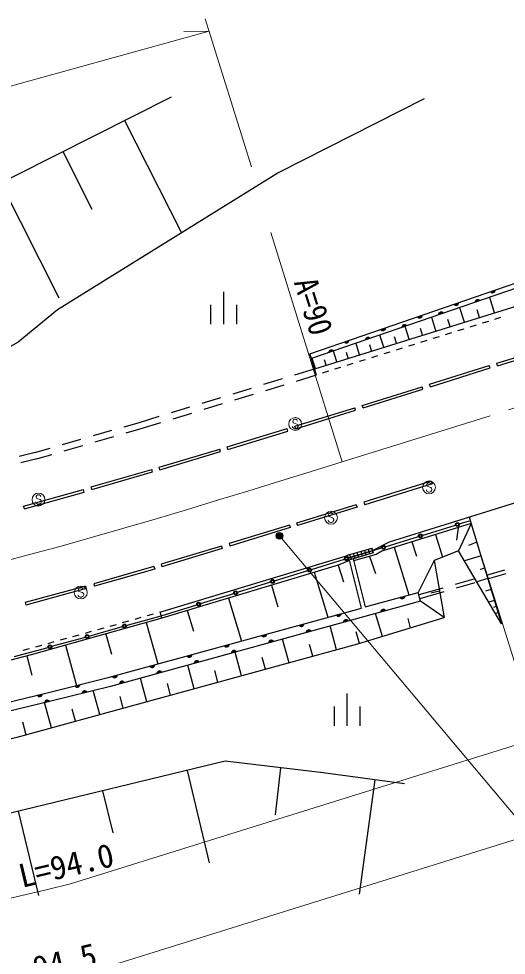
# Model space of a CAD drawing. Units: millimetres at full size, sheet at 1:1000; details may follow other scales. Extents: x 40000 to 680000, y 20000 to 380000.
# Drawn here: x 474716 to 512524, y 235367 to 308075 of the extents above; entities that cross this region are included whole.
import ezdxf
from ezdxf.enums import TextEntityAlignment as Align

# ---------------------------------------------------------------- set-up
doc = ezdxf.new("R2010")
doc.units = ezdxf.units.MM
doc.header["$LTSCALE"] = 1000
doc.header["$PDMODE"] = 32
doc.header["$PDSIZE"] = 500
doc.linetypes.add('CHAIN', pattern=[18.5, 12, -1.5, 3.5, -1.5])
for name, color, linetype, lineweight in [('M-BGD', 7, 'Continuous', 25), ('M-BGD-HTXT', 7, 'Continuous', 13), ('M-BMK', 2, 'CHAIN', 13), ('M-STR-HTXT', 7, 'Continuous', 13), ('M-STR-STRC', 7, 'Continuous', 25)]:
    doc.layers.add(name, color=color, linetype=linetype, lineweight=lineweight)
doc.styles.add('ＭＳ ゴシック', font='')
doc.styles.get('ＭＳ ゴシック').set_extended_font_data('MS Gothic')

msp = doc.modelspace()

# ---------------------------------------------------------------- linework, layer by layer
at = {"layer": 'M-BGD'}
for p, q in [((482922, 300183), (487330, 291446)), ((478125, 297764), (480377, 293299)), ((473328, 295344), (477832, 286415)), ((497301, 282071), (524349, 291378)), ((524479, 291000), (497431, 281692)), ((497676, 280904), (525306, 289525)), ((490600, 286863), (490600, 284363)), ((489600, 285863), (489600, 284363)), ((491600, 285863), (491600, 284363)), ((511613, 285253), (511249, 286420)), ((511613, 285253), (511249, 286420)), ((509280, 284526), (508936, 285628)), ((509280, 284526), (508936, 285628)), ((510446, 284889), (510264, 285473)), ((510446, 284889), (510264, 285473)), ((507074, 283838), (506749, 284880)), ((507074, 283838), (506749, 284880)), ((508177, 284182), (508005, 284733)), ((508177, 284182), (508005, 284733)), ((511136, 284580), (510658, 284431)), ((512090, 284878), (511613, 284729)), ((504989, 283187), (504681, 284173)), ((504989, 283187), (504681, 284173)), ((506032, 283512), (505869, 284034)), ((506032, 283512), (505869, 284034)), ((508272, 283687), (507795, 283538)), ((509227, 283984), (508749, 283835)), ((510181, 284282), (509704, 284133)), ((501153, 281990), (500878, 282872)), ((501153, 281990), (500878, 282872)), ((503017, 282572), (502726, 283504)), ((503017, 282572), (502726, 283504)), ((504003, 282879), (503849, 283372)), ((504003, 282879), (503849, 283372)), ((506363, 283091), (505885, 282942)), ((507317, 283389), (506840, 283240)), ((499390, 281440), (499130, 282274)), ((499390, 281440), (499130, 282274)), ((500271, 281715), (500134, 282156)), ((500271, 281715), (500134, 282156)), ((502085, 282281), (501939, 282747)), ((502085, 282281), (501939, 282747)), ((503499, 282197), (503022, 282048)), ((504453, 282495), (503976, 282346)), ((505408, 282793), (504931, 282644)), ((511785, 281331), (516428, 282764)), ((511844, 281140), (516487, 282573)), ((497431, 281692), (497301, 282071)), ((497649, 280897), (497431, 281692)), ((497723, 280920), (497477, 281708)), ((497723, 280920), (497477, 281708)), ((498557, 281180), (498427, 281597)), ((498557, 281180), (498427, 281597)), ((501590, 281602), (501112, 281453)), ((502544, 281899), (502067, 281750)), ((496119, 280429), (497649, 280897)), ((497795, 280419), (497649, 280897)), ((498726, 280708), (498248, 280559)), ((499680, 281006), (499203, 280857)), ((500635, 281304), (500158, 281155)), ((506583, 279699), (511207, 281155)), ((506643, 279508), (511267, 280964)), ((511267, 280964), (511207, 281155)), ((511844, 281140), (511785, 281331)), ((493728, 279697), (495162, 280136)), ((496263, 279950), (497795, 280419)), ((491338, 278965), (492772, 279404)), ((493873, 279218), (495307, 279657)), ((501355, 278060), (505990, 279506)), ((501415, 277869), (506050, 279315)), ((506050, 279315), (505990, 279506)), ((506643, 279508), (506583, 279699)), ((488947, 278233), (490382, 278672)), ((491482, 278486), (492917, 278925)), ((486557, 277501), (487991, 277940)), ((489092, 277754), (490526, 278194)), ((496137, 276432), (500777, 277876)), ((500836, 277685), (500777, 277876)), ((501415, 277869), (501355, 278060)), ((484070, 276740), (485601, 277209)), ((486701, 277023), (488136, 277462)), ((496197, 276241), (500836, 277685)), ((482904, 276403), (484070, 276740)), ((484213, 276261), (485745, 276730)), ((496197, 276241), (496137, 276432)), ((480502, 275709), (481943, 276125)), ((480643, 275229), (482084, 275645)), ((483045, 275923), (484213, 276261)), ((490871, 274831), (495525, 276250)), ((490930, 274640), (495583, 276059)), ((495583, 276059), (495525, 276250)), ((478101, 275014), (479542, 275431)), ((478241, 274534), (479682, 274951)), ((475984, 274402), (474757, 274076)), ((475974, 274399), (477140, 274736)), ((476113, 273919), (477281, 274257)), ((485611, 273257), (490299, 274660)), ((485668, 273065), (490356, 274468)), ((490356, 274468), (490299, 274660)), ((490930, 274640), (490871, 274831)), ((476113, 273919), (474884, 273592)), ((480330, 271723), (485040, 273091)), ((480386, 271531), (485096, 272899)), ((485096, 272899), (485040, 273091)), ((485668, 273065), (485611, 273257)), ((506709, 272166), (501487, 270536)), ((506769, 271975), (501546, 270345)), ((506709, 272166), (506769, 271975)), ((475096, 270221), (479738, 271523)), ((475150, 270028), (479792, 271330)), ((479792, 271330), (479738, 271523)), ((480386, 271531), (480330, 271723)), ((501487, 270536), (501546, 270345)), ((475150, 270028), (475096, 270221)), ((500894, 270343), (496267, 268914)), ((500953, 270152), (496326, 268723)), ((500894, 270343), (500953, 270152)), ((508880, 268850), (509661, 269091)), ((509648, 269400), (509814, 268865)), ((495702, 268756), (491027, 267322)), ((495761, 268565), (491085, 267131)), ((495702, 268756), (495761, 268565)), ((496267, 268914), (496326, 268723)), ((506013, 267967), (508593, 268762)), ((508798, 268558), (508672, 267604)), ((509807, 268890), (508823, 266777)), ((509814, 268865), (512154, 261099)), ((503146, 267084), (505726, 267878)), ((507048, 268030), (507576, 266279)), ((490430, 267139), (485750, 265725)), ((490488, 266948), (485808, 265534)), ((490430, 267139), (490488, 266948)), ((491027, 267322), (491085, 267131)), ((500213, 266422), (502097, 266985)), ((500278, 266201), (502859, 266995)), ((501810, 266899), (501924, 266515)), ((502211, 266601), (502097, 266985)), ((503832, 267042), (504975, 263338)), ((505197, 267463), (505559, 266347)), ((510241, 267448), (509588, 267180)), ((485668, 262015), (500218, 266405)), ((497411, 265318), (499992, 266112)), ((500328, 266039), (500213, 266422)), ((500271, 266230), (502154, 266793)), ((502211, 266601), (500328, 266039)), ((500372, 266470), (500487, 266086)), ((500644, 266133), (501584, 262405)), ((500660, 266555), (500774, 266172)), ((500947, 266641), (501062, 266258)), ((501235, 266727), (501349, 266344)), ((501522, 266813), (501637, 266430)), ((501914, 266329), (502372, 264994)), ((510567, 266368), (509284, 265992)), ((485205, 265547), (480527, 264208)), ((485205, 265547), (485260, 265354)), ((485750, 265725), (485808, 265534)), ((499494, 265656), (499894, 264350)), ((501295, 262326), (500357, 266047)), ((506930, 266021), (505681, 263532)), ((506930, 266021), (507711, 261584)), ((510856, 265407), (510513, 265305)), ((485260, 265354), (480582, 264016)), ((494544, 264435), (497125, 265229)), ((497637, 265097), (498687, 261609)), ((512400, 265270), (510959, 264853)), ((512479, 264981), (511039, 264563)), ((479891, 264024), (475205, 262753)), ((479891, 264024), (479943, 263831)), ((480527, 264208), (480582, 264016)), ((491677, 263552), (494258, 264346)), ((494309, 264095), (494810, 262430)), ((509998, 264574), (508557, 264157)), ((510078, 264285), (508637, 263868)), ((511090, 264628), (510235, 264371)), ((479943, 263831), (475257, 262560)), ((488810, 262669), (491390, 263463)), ((501584, 262405), (505681, 263532)), ((505867, 262858), (505681, 263532)), ((507597, 263879), (505734, 263340)), ((507677, 263590), (505814, 263050)), ((507350, 263633), (506666, 263468)), ((511348, 263773), (510920, 263644)), ((475205, 262753), (475257, 262560)), ((485758, 261729), (488523, 262580)), ((490981, 263092), (491983, 259764)), ((507711, 261584), (505867, 262858)), ((511606, 262917), (511165, 262784)), ((484697, 261740), (485178, 261876)), ((485659, 262012), (485676, 262017)), ((485812, 261536), (485676, 262017)), ((487787, 262131), (488267, 260534)), ((502929, 260125), (502387, 261900)), ((511750, 262438), (511530, 262372)), ((511894, 261959), (511686, 261897)), ((481810, 260923), (482292, 261059)), ((482773, 261195), (483254, 261331)), ((483058, 260964), (485758, 261729)), ((483735, 261468), (484216, 261604)), ((484587, 261189), (485495, 257980)), ((505085, 260782), (504913, 261512)), ((512039, 261481), (511992, 261467)), ((479885, 260384), (480366, 260517)), ((480170, 260151), (480876, 260347)), ((480848, 260651), (481329, 260787)), ((480876, 260347), (482769, 260882)), ((481464, 260305), (481906, 258744)), ((499364, 259088), (498859, 260930)), ((501153, 259583), (500882, 260471)), ((476993, 259584), (477475, 259717)), ((477278, 259352), (479881, 260071)), ((477957, 259850), (478439, 259984)), ((478921, 260117), (479403, 260250)), ((495680, 258077), (495175, 259916)), ((474382, 258570), (475630, 258896)), ((475064, 259058), (475547, 259184)), ((475630, 258896), (476989, 259272)), ((476029, 259317), (476511, 259451)), ((478336, 259437), (479202, 256309)), ((492001, 257068), (491497, 258905)), ((497522, 258582), (497269, 259503)), ((475340, 258613), (475733, 257110)), ((493841, 257572), (493588, 258492)), ((488327, 256059), (487823, 257894)), ((490164, 256563), (489912, 257482)), ((484657, 255052), (484155, 256885)), ((486492, 255556), (486240, 256473)), ((480993, 254047), (480481, 255913)), ((482825, 254550), (482574, 255466)), ((500166, 255685), (500166, 253185)), ((477260, 253023), (476720, 254989)), ((499166, 254685), (499166, 253185)), ((501166, 254685), (501166, 253185)), ((479126, 253535), (478870, 254468)), ((475293, 252483), (475024, 253466)), ((487765, 249714), (489492, 242555)), ((495016, 249927), (494591, 246269)), ((502321, 248997), (501106, 240117)), ((481216, 248134), (482006, 244860)), ((474668, 246554), (476248, 240006))]:
    msp.add_line(p, q, dxfattribs=at)
for points in [[(456617, 272363), (468446, 292881), (486565, 302021)], [(506153, 301847), (494894, 296149), (477717, 285469)], [(477717, 285469), (474684, 282956), (465355, 277691), (456617, 272363), (456336, 270612)], [(502203, 266815), (503469, 267476), (519242, 272386)], [(509807, 268890), (502876, 266747), (502433, 266474), (500682, 265985)], [(512154, 261099), (508823, 266777), (506930, 266021)], [(500362, 266027), (499494, 265656), (485812, 261536), (480930, 260154), (475682, 258702), (471889, 257712), (468153, 256821), (463886, 255896), (460866, 255281), (456045, 254400), (450799, 253581), (447752, 253179), (443621, 252648), (438901, 252183), (434175, 251832), (430061, 251616), (425556, 251499), (421920, 251410), (417678, 251493), (417539, 251471)], [(505867, 262858), (481824, 256244), (477192, 255084), (472800, 254025), (468322, 253024), (463833, 252152), (458738, 251280), (454262, 250635), (449048, 250002), (444433, 249555), (438722, 249137), (433451, 248873), (426971, 248666), (419658, 248640)], [(419661, 249340), (426958, 249366), (433422, 249572), (438679, 249835), (444374, 250253), (448972, 250698), (454170, 251329), (458629, 251972), (463707, 252841), (468179, 253710), (472641, 254707), (477025, 255763), (481646, 256921), (501295, 262326)], [(417456, 248191), (418167, 247311), (427868, 247064), (435582, 246921), (443899, 247221), (455309, 248609), (463724, 249946), (474599, 252292), (501013, 259540), (507711, 261584)], [(504632, 248681), (498335, 249542), (490714, 250426), (473429, 246255), (460455, 239063), (456700, 236794)]]:
    msp.add_lwpolyline(points, dxfattribs=at)
msp.add_lwpolyline([(502097, 266985), (502211, 266601), (500328, 266039), (500213, 266422)], close=True, dxfattribs=at)
for centre, radius in [((508736, 268806), 150), ((508736, 268806), 120), ((508736, 268806), 100), ((505869, 267923), 150), ((505869, 267923), 120), ((505869, 267923), 100), ((503002, 267040), 150), ((503002, 267040), 120), ((503002, 267040), 100), ((500135, 266157), 150), ((500135, 266157), 120), ((500135, 266157), 100), ((497268, 265274), 150), ((497268, 265274), 120), ((497268, 265274), 100), ((494401, 264391), 150), ((494401, 264391), 120), ((494401, 264391), 100), ((491534, 263508), 150), ((491534, 263508), 120), ((491534, 263508), 100), ((488667, 262624), 150), ((488667, 262624), 120), ((488667, 262624), 100), ((482913, 260923), 150), ((482913, 260923), 120), ((482913, 260923), 100), ((480025, 260111), 150), ((480025, 260111), 120), ((480025, 260111), 100), ((477134, 259312), 150), ((477134, 259312), 120), ((477134, 259312), 100)]:
    msp.add_circle(centre, radius, dxfattribs=at)
for centre, radius, start, end in [((511465, 287006), 208, 215.24847, 2.72806), ((511465, 287006), 167, 219.47558, 358.50095), ((511465, 287006), 125, 226.8064, 351.17012), ((511465, 287006), 100, 234.6736, 343.30293), ((508629, 286030), 208, 215.24847, 2.72806), ((508629, 286030), 167, 219.47558, 358.50095), ((508629, 286030), 125, 226.8064, 351.17012), ((508629, 286030), 100, 234.6736, 343.30293), ((510314, 286064), 208, 35.24847, 182.72806), ((510314, 286064), 167, 39.47558, 178.50095), ((510314, 286064), 125, 46.8064, 171.17012), ((510314, 286064), 100, 54.6736, 163.30293), ((505792, 285054), 208, 215.24847, 2.72806), ((505792, 285054), 167, 219.47558, 358.50095), ((505792, 285054), 125, 226.8064, 351.17012), ((505792, 285054), 100, 234.6736, 343.30293), ((507477, 285088), 208, 35.24847, 182.72806), ((507477, 285088), 167, 39.47558, 178.50095), ((507477, 285088), 125, 46.8064, 171.17012), ((507477, 285088), 100, 54.6736, 163.30293), ((504641, 284112), 208, 35.24847, 182.72806), ((502955, 284078), 208, 215.24847, 2.72806), ((502955, 284078), 167, 219.47558, 358.50095), ((502955, 284078), 125, 226.8064, 351.17012), ((502955, 284078), 100, 234.6736, 343.30293), ((504641, 284112), 167, 39.47558, 178.50095), ((504641, 284112), 125, 46.8064, 171.17012), ((504641, 284112), 100, 54.6736, 163.30293), ((500118, 283102), 208, 215.24847, 2.72806), ((500118, 283102), 167, 219.47558, 358.50095), ((500118, 283102), 125, 226.8064, 351.17012), ((500118, 283102), 100, 234.6736, 343.30293), ((501804, 283136), 208, 35.24847, 182.72806), ((501804, 283136), 167, 39.47558, 178.50095), ((501804, 283136), 125, 46.8064, 171.17012), ((501804, 283136), 100, 54.6736, 163.30293), ((498967, 282159), 208, 35.24847, 182.72806), ((498967, 282159), 167, 39.47558, 178.50095), ((498967, 282159), 125, 46.8064, 171.17012), ((498967, 282159), 100, 54.6736, 163.30293), ((504461, 263257), 208, 211.64101, 359.1206), ((504461, 263257), 167, 215.86812, 354.89349), ((504461, 263257), 125, 223.19895, 347.56267), ((504461, 263257), 100, 231.06614, 339.69547), ((499512, 261896), 208, 211.64101, 359.1206), ((499512, 261896), 167, 215.86812, 354.89349), ((499512, 261896), 125, 223.19895, 347.56267), ((499512, 261896), 100, 231.06614, 339.69547), ((502990, 262006), 208, 31.64101, 179.1206), ((502990, 262006), 167, 35.86812, 174.89349), ((502990, 262006), 125, 43.19895, 167.56267), ((502990, 262006), 100, 51.06614, 159.69547), ((496620, 261100), 208, 211.64101, 359.1206), ((496620, 261100), 167, 215.86812, 354.89349), ((496620, 261100), 125, 223.19895, 347.56267), ((496620, 261100), 100, 231.06614, 339.69547), ((500097, 261210), 208, 31.64101, 179.1206), ((500097, 261210), 167, 35.86812, 174.89349), ((500097, 261210), 125, 43.19895, 167.56267), ((500097, 261210), 100, 51.06614, 159.69547), ((493727, 260305), 208, 211.64101, 359.1206), ((497205, 260414), 208, 31.64101, 179.1206), ((497205, 260414), 167, 35.86812, 174.89349), ((497205, 260414), 125, 43.19895, 167.56267), ((497205, 260414), 100, 51.06614, 159.69547), ((493727, 260305), 167, 215.86812, 354.89349), ((493727, 260305), 125, 223.19895, 347.56267), ((493727, 260305), 100, 231.06614, 339.69547), ((494312, 259619), 208, 31.64101, 179.1206), ((494312, 259619), 167, 35.86812, 174.89349), ((494312, 259619), 125, 43.19895, 167.56267), ((494312, 259619), 100, 51.06614, 159.69547), ((490835, 259509), 208, 211.64101, 359.1206), ((490835, 259509), 167, 215.86812, 354.89349), ((490835, 259509), 125, 223.19895, 347.56267), ((490835, 259509), 100, 231.06614, 339.69547), ((491420, 258823), 208, 31.64101, 179.1206), ((491420, 258823), 167, 35.86812, 174.89349), ((491420, 258823), 125, 43.19895, 167.56267), ((491420, 258823), 100, 51.06614, 159.69547), ((487942, 258713), 208, 211.64101, 359.1206), ((487942, 258713), 167, 215.86812, 354.89349), ((487942, 258713), 125, 223.19895, 347.56267), ((487942, 258713), 100, 231.06614, 339.69547), ((488527, 258027), 208, 31.64101, 179.1206), ((488527, 258027), 167, 35.86812, 174.89349), ((488527, 258027), 125, 43.19895, 167.56267), ((488527, 258027), 100, 51.06614, 159.69547), ((485050, 257918), 208, 211.64101, 359.1206), ((485050, 257918), 167, 215.86812, 354.89349), ((485050, 257918), 125, 223.19895, 347.56267), ((485050, 257918), 100, 231.06614, 339.69547), ((485634, 257231), 208, 31.64101, 179.1206), ((485634, 257231), 167, 35.86812, 174.89349), ((482157, 257122), 208, 211.64101, 359.1206), ((482157, 257122), 167, 215.86812, 354.89349), ((482157, 257122), 125, 223.19895, 347.56267), ((482157, 257122), 100, 231.06614, 339.69547), ((485634, 257231), 125, 43.19895, 167.56267), ((485634, 257231), 100, 51.06614, 159.69547), ((479251, 256381), 208, 210.32193, 357.80152), ((479251, 256381), 167, 214.54904, 353.57441), ((479251, 256381), 125, 221.87986, 346.24358), ((479251, 256381), 100, 229.74706, 338.37639), ((482742, 256436), 208, 31.64101, 179.1206), ((482742, 256436), 167, 35.86812, 174.89349), ((482742, 256436), 125, 43.19895, 167.56267), ((482742, 256436), 100, 51.06614, 159.69547), ((476340, 255658), 208, 209.81128, 357.29087), ((476340, 255658), 167, 214.03839, 353.06376), ((476340, 255658), 125, 221.36921, 345.73293), ((476340, 255658), 100, 229.23641, 337.86574), ((479836, 255686), 208, 30.32193, 177.80152), ((479836, 255686), 167, 34.54904, 173.57441), ((479836, 255686), 125, 41.87986, 166.24358), ((479836, 255686), 100, 49.74706, 158.37639), ((476925, 254959), 208, 29.81128, 177.29087), ((476925, 254959), 167, 34.03839, 173.06376), ((476925, 254959), 125, 41.36921, 165.73293), ((476925, 254959), 100, 49.23641, 157.86574)]:
    msp.add_arc(centre, radius, start, end, dxfattribs=at)
at = {"layer": 'M-BGD-HTXT'}
for p, q in [((495974, 276338), (495929, 276429)), ((496020, 276929), (495974, 276838)), ((495974, 276838), (495974, 276793)), ((495974, 276793), (496020, 276702)), ((496020, 276293), (495974, 276338)), ((496110, 276975), (496020, 276929)), ((496020, 276702), (496292, 276611)), ((496110, 276247), (496020, 276293)), ((496201, 276975), (496110, 276975)), ((496292, 276929), (496201, 276975)), ((496292, 276293), (496201, 276247)), ((496338, 276838), (496292, 276929)), ((496292, 276611), (496338, 276565)), ((496338, 276338), (496292, 276293)), ((496338, 276565), (496383, 276475)), ((496383, 276429), (496338, 276338)), ((496383, 276475), (496383, 276429)), ((496201, 276247), (496110, 276247)), ((506397, 272005), (506352, 271914)), ((506488, 272050), (506397, 272005)), ((506579, 272050), (506488, 272050)), ((506670, 272005), (506579, 272050)), ((506716, 271914), (506670, 272005)), ((506352, 271414), (506306, 271505)), ((506352, 271914), (506352, 271869)), ((506352, 271869), (506397, 271778)), ((506397, 271369), (506352, 271414)), ((506397, 271778), (506670, 271687)), ((506488, 271323), (506397, 271369)), ((506579, 271323), (506488, 271323)), ((506670, 271369), (506579, 271323)), ((506670, 271687), (506716, 271641)), ((506716, 271414), (506670, 271369)), ((506716, 271641), (506761, 271550)), ((506761, 271505), (506716, 271414)), ((506761, 271550), (506761, 271505)), ((476063, 270474), (476018, 270565)), ((476109, 271065), (476063, 270974)), ((476063, 270974), (476063, 270928)), ((476063, 270928), (476109, 270837)), ((476109, 270428), (476063, 270474)), ((476199, 271110), (476109, 271065)), ((476109, 270837), (476381, 270746)), ((476290, 271110), (476199, 271110)), ((476381, 271065), (476290, 271110)), ((476427, 270974), (476381, 271065)), ((476381, 270746), (476427, 270701)), ((476427, 270474), (476381, 270428)), ((476427, 270701), (476472, 270610)), ((476472, 270565), (476427, 270474)), ((476472, 270610), (476472, 270565)), ((476199, 270383), (476109, 270428)), ((476290, 270383), (476199, 270383)), ((476381, 270428), (476290, 270383)), ((498748, 269060), (498702, 269151)), ((498793, 269651), (498748, 269560)), ((498748, 269560), (498748, 269515)), ((498748, 269515), (498793, 269424)), ((498793, 269015), (498748, 269060)), ((498884, 269697), (498793, 269651)), ((498793, 269424), (499066, 269333)), ((498975, 269697), (498884, 269697)), ((499066, 269651), (498975, 269697)), ((499111, 269560), (499066, 269651)), ((499066, 269333), (499111, 269288)), ((499111, 269060), (499066, 269015)), ((499111, 269288), (499157, 269197)), ((499157, 269151), (499111, 269060)), ((499157, 269197), (499157, 269151)), ((498884, 268970), (498793, 269015)), ((498975, 268970), (498884, 268970)), ((499066, 269015), (498975, 268970)), ((479342, 263255), (479297, 263346)), ((479388, 263846), (479342, 263755)), ((479342, 263755), (479342, 263710)), ((479342, 263710), (479388, 263619)), ((479388, 263210), (479342, 263255)), ((479479, 263892), (479388, 263846)), ((479388, 263619), (479661, 263528)), ((479479, 263165), (479388, 263210)), ((479570, 263892), (479479, 263892)), ((479661, 263846), (479570, 263892)), ((479661, 263210), (479570, 263165)), ((479706, 263755), (479661, 263846)), ((479661, 263528), (479706, 263483)), ((479706, 263255), (479661, 263210)), ((479706, 263483), (479751, 263392)), ((479751, 263346), (479706, 263255)), ((479751, 263392), (479751, 263346)), ((479570, 263165), (479479, 263165))]:
    msp.add_line(p, q, dxfattribs=at)
for centre in [(496156, 276611), (506534, 271687), (476245, 270746), (498929, 269333), (479524, 263528)]:
    msp.add_circle(centre, 500, dxfattribs=at)
at = {"layer": 'M-BMK'}
msp.add_line((499808, 273682), (554435, 290714), dxfattribs=at)
msp.add_lwpolyline([(499808, 273682), (497393, 272929), (494977, 272178), (492560, 271431), (490142, 270690), (487720, 269956), (485296, 269232), (482869, 268520), (480438, 267821), (478002, 267137), (475562, 266471), (473116, 265823), (470665, 265198), (468208, 264595), (465745, 264018), (463275, 263468), (460800, 262947), (460777, 262943)], dxfattribs=at)
at = {"layer": 'M-STR-HTXT'}
for p, q in [((492759, 296579), (489175, 308075)), ((453808, 297244), (489473, 307121)), ((489473, 307121), (487508, 307096)), ((499808, 273682), (494260, 291477)), ((517084, 245549), (509814, 268865)), ((495101, 267742), (517397, 241167)), ((507250, 249815), (515001, 252231)), ((478731, 240923), (507250, 249815)), ((509334, 243132), (517084, 245549)), ((480814, 234240), (509334, 243132))]:
    msp.add_line(p, q, dxfattribs=at)
msp.add_arc((422031, 464697), 230846, 268.83063, 284.21829, dxfattribs=at)
at = {"layer": 'M-STR-STRC'}
for radius in [250, 200, 150, 150, 123, 100, 95.5, 68.2, 50, 40.9, 20, 13.6]:
    msp.add_circle((494941, 267933), radius, dxfattribs=at)
msp.add_point((494941, 267933), dxfattribs=at)

# ---------------------------------------------------------------- texts
at = {"layer": 'M-STR-HTXT', "style": 'ＭＳ ゴシック', "width": 0.9}
msp.add_text('A=90', height=1833, rotation=287.317, dxfattribs=at).set_placement((496182, 285311), align=Align.BOTTOM_CENTER)
at = {"layer": 'M-STR-HTXT', "style": 'ＭＳ ゴシック'}
for s, p in [('L=94.0', (478731, 240923)), ('L=94.5', (477407, 233182))]:
    msp.add_text(s, height=1833, rotation=13.32, dxfattribs=at).set_placement(p, align=Align.BOTTOM_CENTER)

doc.saveas('drawing.dxf')
